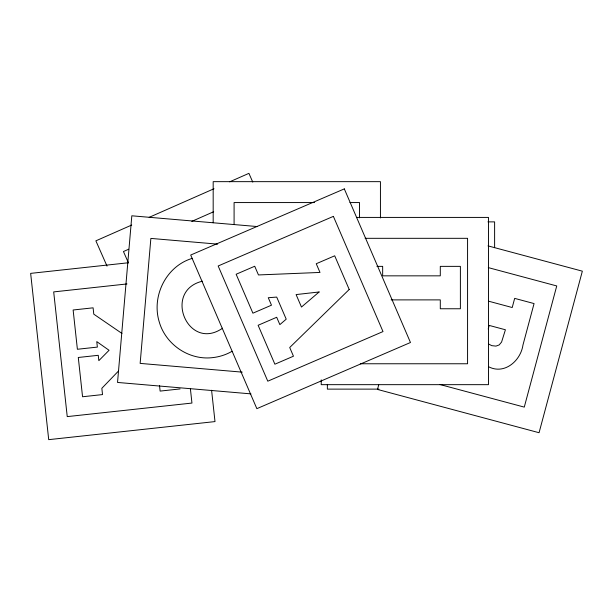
<?xml version="1.0" encoding="UTF-8"?>
<svg xmlns="http://www.w3.org/2000/svg" width="613" height="613" viewBox="0 0 613 613"><rect width="100%" height="100%" fill="white"/><g stroke="black" fill="none" stroke-linecap="round" stroke-linejoin="round"><path stroke-width="0.92" d="M378.742 384.818L377.501 389.431L539.065 432.724L582.35 271.168L488.002 245.882M488.224 329.058L489.197 325.419L505.418 329.771L501.58 342.054L499.158 344.958L495.955 346.107L491.772 345.655L488.561 344.008M118.301 371.225L101.842 388.305L102.524 394.58L82.556 396.757L78.288 357.479L98.256 355.31L98.839 360.651L109.06 350.284L96.77 341.617L97.367 347.096L77.391 349.264L73.131 309.994L93.099 307.826L93.789 314.17L121.956 333.441M222.573 328.216C187.915 352.13 162.391 290.884 202.367 281.206M131.734 225.032L95.881 240.84L107.022 266.103M149.174 217.339L214.014 188.743M229.668 181.831L248.909 173.349L252.771 182.092M128.699 249.215L123.443 251.537L128.469 262.923M191.785 221.393L213.684 211.73M192.344 258.341C166.223 266.05 151.365 296.018 159.196 321.748C165.686 344.751 189.363 360.697 213.163 357.563A49.546 49.546 0 0 0 232.074 351.295M128.017 262.801L30.65 273.375L48.711 439.651L214.994 421.591L211.585 390.236M126.991 283.942L53.691 291.903L67.238 416.61L191.946 403.063L190.398 388.78M180.092 388.926L160.123 391.094L159.526 385.6M314.523 202.566L234.089 202.566L234.089 224.588M349.954 202.566L359.532 202.566L359.532 217.883M356.498 217.416L488.484 217.416L488.484 384.665L321.227 384.665L321.227 379.891M487.925 221.875L494.614 221.875L494.614 247.675M365.118 238.319L467.573 238.319L467.573 363.762L360.329 363.762M376.918 266.364L382.658 266.364L382.658 275.842L440.295 275.842L440.295 266.364L460.386 266.364L460.386 308.76L440.295 308.76L440.295 299.887L391.163 299.887M378.964 389.125L327.357 389.125L327.357 384.351M257.514 226.572L131.818 215.799L117.535 382.443L250.947 393.875M217.646 244.135L150.867 238.411L140.147 363.394L242.235 372.145M488.3 267.613L556.742 285.949L524.276 407.116L440.111 384.566M488.538 301.182L512.215 307.527L514.667 298.378L534.069 303.573L522.958 345.042C520.705 360.789 504.399 374.995 488.592 366.75M380.435 217.975L380.435 181.655L213.178 181.655L213.178 222.757M349.211 289.482L289.711 347.51L293.458 356.207L274.885 364.206L258.119 325.273L276.693 317.273L279.857 324.622L286.217 319.174L276.701 297.083L268.272 297.719L271.482 305.182L252.908 313.182L236.143 274.249L254.717 266.249L258.464 274.946L319.994 272.44L316.247 263.736L334.698 255.797L349.211 289.482M319.12 291.98L301.473 307.044L296.102 294.577L319.12 291.98M344.314 188.888L190.697 255.046L256.855 408.664L410.472 342.506L344.314 188.888M333.38 216.366L218.167 265.981L267.789 381.194L383.002 331.572L333.38 216.366"/></g></svg>
